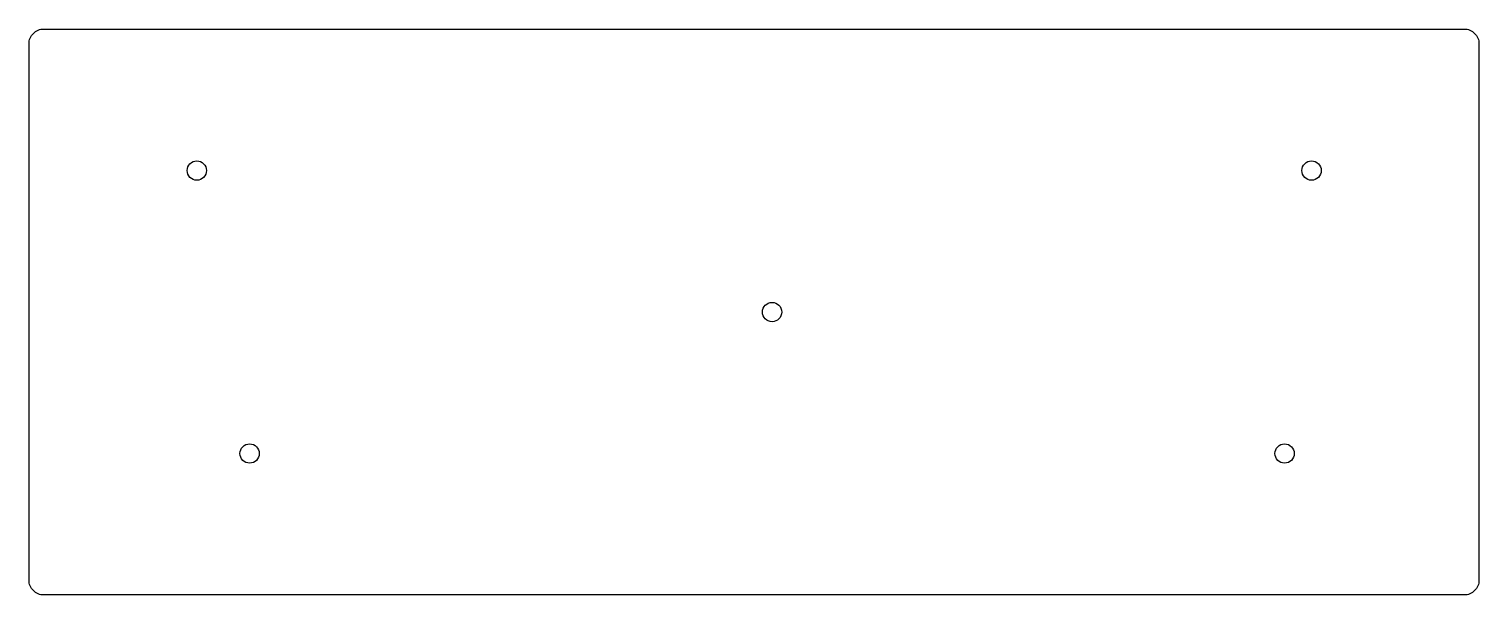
# Model space of a CAD drawing. Header units: millimetres. Extents: x 10 to 205, y -48 to 29.
import ezdxf

# ---------------------------------------------------------------- set-up
doc = ezdxf.new("R2010")
doc.units = ezdxf.units.MM
doc.layers.get('0').update_dxf_attribs({"linetype": 'CONTINUOUS'})

msp = doc.modelspace()

# ---------------------------------------------------------------- linework, layer by layer
msp.add_lwpolyline([(204.8, 26.58), (204.8, -45.63, -0.414214), (202.8, -47.63), (11.53, -47.63, -0.414214), (9.53, -45.63), (9.53, 26.58, -0.414214), (11.53, 28.58), (202.8, 28.58, -0.414214)], format="xyb", close=True)
for centre in [(32.13, 9.52), (182.25, 9.52), (109.6, -9.53), (39.24, -28.58), (178.62, -28.58)]:
    msp.add_circle(centre, 1.3)

doc.saveas('drawing.dxf')
